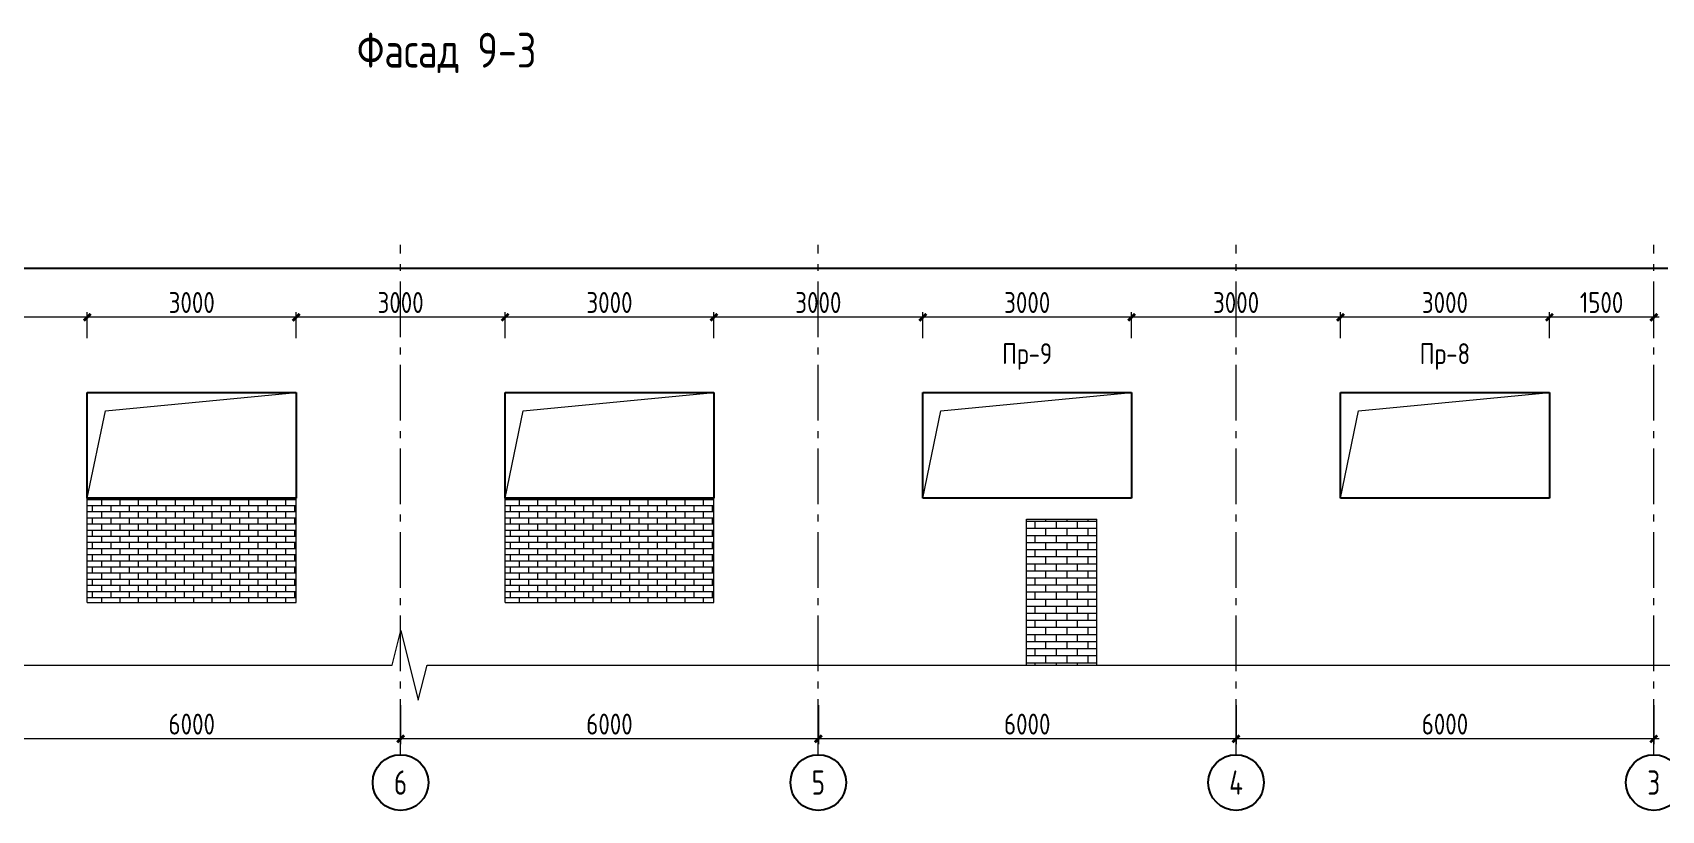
# Model space of a CAD drawing. Extents: x -965262 to 1142518, y -357520 to 71675.
# Drawn here: x 1078141 to 1101536, y -209074 to -197899 of the extents above; entities that cross this region are included whole.
import ezdxf

# ---------------------------------------------------------------- set-up
doc = ezdxf.new("R2010")
doc.units = 0
doc.header["$LTSCALE"] = 10
doc.linetypes.add('GOST2.303 6', pattern=[12, 8, -1.5, 1, -1.5])
doc.layers.get('0').update_dxf_attribs({"linetype": 'CONTINUOUS', "lineweight": 30})
doc.layers.get('Defpoints').update_dxf_attribs({"linetype": 'CONTINUOUS'})
doc.styles.add('GOST 2.304', font='isocpeur.ttf', dxfattribs={"width": 0.75, "height": 250})
doc.styles.add('ГОСТ 2м', font='isocpeur.ttf', dxfattribs={"width": 0.8, "height": 250})
doc.dimstyles.new('ГОСТ 2м', dxfattribs={"dimtxt": 250, "dimasz": 100, "dimexe": 75, "dimexo": 150, "dimgap": 62.5, "dimtad": 1, "dimdec": 0, "dimtxsty": 'ГОСТ 2м', "dimblk": 'ARCHTICK', "dimcen": 150, "dimdle": 75, "dimclrd": 256, "dimclre": 256, "dimclrt": 256, "dimadec": 0, "dimazin": 0, "dimtfac": 1, "dimtdec": 0, "dimtmove": 0, "dimatfit": 3, "dimldrblk": 'OBLIQUE', "dimfxl": 1, "dimlwd": 15, "dimlwe": 15, "dimarcsym": 0})

# ---------------------------------------------------------------- blocks, each defined once
blk = doc.blocks.new('_ArchTick')
at = {"color": 0, "linetype": 'ByBlock', "lineweight": 0, "const_width": 0.4}
blk.add_lwpolyline([(-0.5, -0.5), (0.5, 0.5)], dxfattribs=at)
blk = doc.blocks.new('*D2388')
at = {"lineweight": 15, "transparency": 16777216}
for p, q in [((1083427, -207562), (1083427, -208121)), ((1089427, -207562), (1089427, -208121)), ((1089502, -208046), (1083352, -208046))]:
    blk.add_line(p, q, dxfattribs=at)
at = {"layer": 'Defpoints', "color": 0, "transparency": 16777216}
for p in [(1083427, -207412), (1089427, -207412), (1083427, -208046)]:
    blk.add_point(p, dxfattribs=at)
at = {"lineweight": 15, "transparency": 16777216, "xscale": 100, "yscale": 100, "zscale": 100, "rotation": 180}
blk.add_blockref('_ArchTick', (1083427, -208046), dxfattribs=at)
at = {"lineweight": 15, "transparency": 16777216, "xscale": 100, "yscale": 100, "zscale": 100}
blk.add_blockref('_ArchTick', (1089427, -208046), dxfattribs=at)
at = {"lineweight": 15, "transparency": 16777216, "insert": (1086427, -207834), "char_height": 250, "attachment_point": 5, "style": 'ГОСТ 2м'}
blk.add_mtext('{\\H1.2x;6000}', dxfattribs=at)
blk = doc.blocks.new('_Oblique')
at = {"color": 0, "linetype": 'ByBlock', "lineweight": -2}
blk.add_line((-0.5, -0.5), (0.5, 0.5), dxfattribs=at)
blk = doc.blocks.new('*D2389')
at = {"lineweight": 15, "transparency": 16777216}
for p, q in [((1089427, -207562), (1089427, -208121)), ((1095427, -207562), (1095427, -208121)), ((1095502, -208046), (1089352, -208046))]:
    blk.add_line(p, q, dxfattribs=at)
at = {"layer": 'Defpoints', "color": 0, "transparency": 16777216}
for p in [(1089427, -207412), (1095427, -207412), (1089427, -208046)]:
    blk.add_point(p, dxfattribs=at)
at = {"lineweight": 15, "transparency": 16777216, "xscale": 100, "yscale": 100, "zscale": 100, "rotation": 180}
blk.add_blockref('_ArchTick', (1089427, -208046), dxfattribs=at)
at = {"lineweight": 15, "transparency": 16777216, "xscale": 100, "yscale": 100, "zscale": 100}
blk.add_blockref('_ArchTick', (1095427, -208046), dxfattribs=at)
at = {"lineweight": 15, "transparency": 16777216, "insert": (1092427, -207834), "char_height": 250, "attachment_point": 5, "style": 'ГОСТ 2м'}
blk.add_mtext('{\\H1.2x;6000}', dxfattribs=at)
blk = doc.blocks.new('*D2390')
at = {"lineweight": 15, "transparency": 16777216}
for p, q in [((1095427, -207562), (1095427, -208121)), ((1101427, -207562), (1101427, -208121)), ((1101502, -208046), (1095352, -208046))]:
    blk.add_line(p, q, dxfattribs=at)
at = {"layer": 'Defpoints', "color": 0, "transparency": 16777216}
for p in [(1095427, -207412), (1101427, -207412), (1095427, -208046)]:
    blk.add_point(p, dxfattribs=at)
at = {"lineweight": 15, "transparency": 16777216, "xscale": 100, "yscale": 100, "zscale": 100, "rotation": 180}
blk.add_blockref('_ArchTick', (1095427, -208046), dxfattribs=at)
at = {"lineweight": 15, "transparency": 16777216, "xscale": 100, "yscale": 100, "zscale": 100}
blk.add_blockref('_ArchTick', (1101427, -208046), dxfattribs=at)
at = {"lineweight": 15, "transparency": 16777216, "insert": (1098427, -207834), "char_height": 250, "attachment_point": 5, "style": 'ГОСТ 2м'}
blk.add_mtext('{\\H1.2x;6000}', dxfattribs=at)
blk = doc.blocks.new('*D2391')
at = {"lineweight": 15, "transparency": 16777216}
for p, q in [((1101502, -201989), (1099852, -201989)), ((1099927, -202291), (1099927, -201914)), ((1101427, -202291), (1101427, -201914))]:
    blk.add_line(p, q, dxfattribs=at)
at = {"layer": 'Defpoints', "color": 0, "transparency": 16777216}
for p in [(1099927, -201989), (1099927, -202441, 0), (1101427, -202441)]:
    blk.add_point(p, dxfattribs=at)
at = {"lineweight": 15, "transparency": 16777216, "xscale": 100, "yscale": 100, "zscale": 100, "rotation": 180}
blk.add_blockref('_ArchTick', (1099927, -201989), dxfattribs=at)
at = {"lineweight": 15, "transparency": 16777216, "xscale": 100, "yscale": 100, "zscale": 100}
blk.add_blockref('_ArchTick', (1101427, -201989), dxfattribs=at)
at = {"lineweight": 15, "transparency": 16777216, "insert": (1100677, -201777), "char_height": 250, "attachment_point": 5, "style": 'ГОСТ 2м'}
blk.add_mtext('{\\H1.2x;1500}', dxfattribs=at)
blk = doc.blocks.new('*D2392')
at = {"lineweight": 15, "transparency": 16777216}
for p, q in [((1100002, -201989), (1096852, -201989)), ((1096927, -202291), (1096927, -201914)), ((1099927, -202291), (1099927, -201914))]:
    blk.add_line(p, q, dxfattribs=at)
at = {"layer": 'Defpoints', "color": 0, "transparency": 16777216}
for p in [(1096927, -201989), (1096927, -202441, 0), (1099927, -202441, 0)]:
    blk.add_point(p, dxfattribs=at)
at = {"lineweight": 15, "transparency": 16777216, "xscale": 100, "yscale": 100, "zscale": 100, "rotation": 180}
blk.add_blockref('_ArchTick', (1096927, -201989), dxfattribs=at)
at = {"lineweight": 15, "transparency": 16777216, "xscale": 100, "yscale": 100, "zscale": 100}
blk.add_blockref('_ArchTick', (1099927, -201989), dxfattribs=at)
at = {"lineweight": 15, "transparency": 16777216, "insert": (1098427, -201777), "char_height": 250, "attachment_point": 5, "style": 'ГОСТ 2м'}
blk.add_mtext('{\\H1.2x;3000}', dxfattribs=at)
blk = doc.blocks.new('*D2393')
at = {"lineweight": 15, "transparency": 16777216}
for p, q in [((1097002, -201989), (1093852, -201989)), ((1093927, -202291), (1093927, -201914)), ((1096927, -202291), (1096927, -201914))]:
    blk.add_line(p, q, dxfattribs=at)
at = {"layer": 'Defpoints', "color": 0, "transparency": 16777216}
for p in [(1093927, -201989), (1093927, -202441, 0), (1096927, -202441, 0)]:
    blk.add_point(p, dxfattribs=at)
at = {"lineweight": 15, "transparency": 16777216, "xscale": 100, "yscale": 100, "zscale": 100, "rotation": 180}
blk.add_blockref('_ArchTick', (1093927, -201989), dxfattribs=at)
at = {"lineweight": 15, "transparency": 16777216, "xscale": 100, "yscale": 100, "zscale": 100}
blk.add_blockref('_ArchTick', (1096927, -201989), dxfattribs=at)
at = {"lineweight": 15, "transparency": 16777216, "insert": (1095427, -201777), "char_height": 250, "attachment_point": 5, "style": 'ГОСТ 2м'}
blk.add_mtext('{\\H1.2x;3000}', dxfattribs=at)
blk = doc.blocks.new('*D2394')
at = {"lineweight": 15, "transparency": 16777216}
for p, q in [((1094002, -201989), (1090852, -201989)), ((1090927, -202291), (1090927, -201914)), ((1093927, -202291), (1093927, -201914))]:
    blk.add_line(p, q, dxfattribs=at)
at = {"layer": 'Defpoints', "color": 0, "transparency": 16777216}
for p in [(1090927, -201989), (1090927, -202441, 0), (1093927, -202441, 0)]:
    blk.add_point(p, dxfattribs=at)
at = {"lineweight": 15, "transparency": 16777216, "xscale": 100, "yscale": 100, "zscale": 100, "rotation": 180}
blk.add_blockref('_ArchTick', (1090927, -201989), dxfattribs=at)
at = {"lineweight": 15, "transparency": 16777216, "xscale": 100, "yscale": 100, "zscale": 100}
blk.add_blockref('_ArchTick', (1093927, -201989), dxfattribs=at)
at = {"lineweight": 15, "transparency": 16777216, "insert": (1092427, -201777), "char_height": 250, "attachment_point": 5, "style": 'ГОСТ 2м'}
blk.add_mtext('{\\H1.2x;3000}', dxfattribs=at)
blk = doc.blocks.new('*D2395')
at = {"lineweight": 15, "transparency": 16777216}
for p, q in [((1091002, -201989), (1087852, -201989)), ((1087927, -202291), (1087927, -201914)), ((1090927, -202291), (1090927, -201914))]:
    blk.add_line(p, q, dxfattribs=at)
at = {"layer": 'Defpoints', "color": 0, "transparency": 16777216}
for p in [(1087927, -201989), (1087927, -202441, 0), (1090927, -202441, 0)]:
    blk.add_point(p, dxfattribs=at)
at = {"lineweight": 15, "transparency": 16777216, "xscale": 100, "yscale": 100, "zscale": 100, "rotation": 180}
blk.add_blockref('_ArchTick', (1087927, -201989), dxfattribs=at)
at = {"lineweight": 15, "transparency": 16777216, "xscale": 100, "yscale": 100, "zscale": 100}
blk.add_blockref('_ArchTick', (1090927, -201989), dxfattribs=at)
at = {"lineweight": 15, "transparency": 16777216, "insert": (1089427, -201777), "char_height": 250, "attachment_point": 5, "style": 'ГОСТ 2м'}
blk.add_mtext('{\\H1.2x;3000}', dxfattribs=at)
blk = doc.blocks.new('*D2396')
at = {"lineweight": 15, "transparency": 16777216}
for p, q in [((1088002, -201989), (1084852, -201989)), ((1084927, -202291), (1084927, -201914)), ((1087927, -202291), (1087927, -201914))]:
    blk.add_line(p, q, dxfattribs=at)
at = {"layer": 'Defpoints', "color": 0, "transparency": 16777216}
for p in [(1084927, -201989), (1084927, -202441, 0), (1087927, -202441, 0)]:
    blk.add_point(p, dxfattribs=at)
at = {"lineweight": 15, "transparency": 16777216, "xscale": 100, "yscale": 100, "zscale": 100, "rotation": 180}
blk.add_blockref('_ArchTick', (1084927, -201989), dxfattribs=at)
at = {"lineweight": 15, "transparency": 16777216, "xscale": 100, "yscale": 100, "zscale": 100}
blk.add_blockref('_ArchTick', (1087927, -201989), dxfattribs=at)
at = {"lineweight": 15, "transparency": 16777216, "insert": (1086427, -201777), "char_height": 250, "attachment_point": 5, "style": 'ГОСТ 2м'}
blk.add_mtext('{\\H1.2x;3000}', dxfattribs=at)
blk = doc.blocks.new('*D2371')
at = {"lineweight": 15, "transparency": 16777216}
for p, q in [((1077427, -207562), (1077427, -208121)), ((1083427, -207562), (1083427, -208121)), ((1083502, -208046), (1077352, -208046))]:
    blk.add_line(p, q, dxfattribs=at)
at = {"layer": 'Defpoints', "color": 0, "transparency": 16777216}
for p in [(1077427, -207412), (1083427, -207412), (1077427, -208046)]:
    blk.add_point(p, dxfattribs=at)
at = {"lineweight": 15, "transparency": 16777216, "xscale": 100, "yscale": 100, "zscale": 100, "rotation": 180}
blk.add_blockref('_ArchTick', (1077427, -208046), dxfattribs=at)
at = {"lineweight": 15, "transparency": 16777216, "xscale": 100, "yscale": 100, "zscale": 100}
blk.add_blockref('_ArchTick', (1083427, -208046), dxfattribs=at)
at = {"lineweight": 15, "transparency": 16777216, "insert": (1080427, -207834), "char_height": 250, "attachment_point": 5, "style": 'ГОСТ 2м'}
blk.add_mtext('{\\H1.2x;6000}', dxfattribs=at)
blk = doc.blocks.new('*D2374')
at = {"lineweight": 15, "transparency": 16777216}
for p, q in [((1085002, -201989), (1081852, -201989)), ((1081927, -202291), (1081927, -201914)), ((1084927, -202291), (1084927, -201914))]:
    blk.add_line(p, q, dxfattribs=at)
at = {"layer": 'Defpoints', "color": 0, "transparency": 16777216}
for p in [(1081927, -201989), (1081927, -202441, 0), (1084927, -202441, 0)]:
    blk.add_point(p, dxfattribs=at)
at = {"lineweight": 15, "transparency": 16777216, "xscale": 100, "yscale": 100, "zscale": 100, "rotation": 180}
blk.add_blockref('_ArchTick', (1081927, -201989), dxfattribs=at)
at = {"lineweight": 15, "transparency": 16777216, "xscale": 100, "yscale": 100, "zscale": 100}
blk.add_blockref('_ArchTick', (1084927, -201989), dxfattribs=at)
at = {"lineweight": 15, "transparency": 16777216, "insert": (1083427, -201777), "char_height": 250, "attachment_point": 5, "style": 'ГОСТ 2м'}
blk.add_mtext('{\\H1.2x;3000}', dxfattribs=at)
blk = doc.blocks.new('*D2375')
at = {"lineweight": 15, "transparency": 16777216}
for p, q in [((1082002, -201989), (1078852, -201989)), ((1078927, -202291), (1078927, -201914)), ((1081927, -202291), (1081927, -201914))]:
    blk.add_line(p, q, dxfattribs=at)
at = {"layer": 'Defpoints', "color": 0, "transparency": 16777216}
for p in [(1078927, -201989), (1078927, -202441, 0), (1081927, -202441, 0)]:
    blk.add_point(p, dxfattribs=at)
at = {"lineweight": 15, "transparency": 16777216, "xscale": 100, "yscale": 100, "zscale": 100, "rotation": 180}
blk.add_blockref('_ArchTick', (1078927, -201989), dxfattribs=at)
at = {"lineweight": 15, "transparency": 16777216, "xscale": 100, "yscale": 100, "zscale": 100}
blk.add_blockref('_ArchTick', (1081927, -201989), dxfattribs=at)
at = {"lineweight": 15, "transparency": 16777216, "insert": (1080427, -201777), "char_height": 250, "attachment_point": 5, "style": 'ГОСТ 2м'}
blk.add_mtext('{\\H1.2x;3000}', dxfattribs=at)
blk = doc.blocks.new('*D2376')
at = {"lineweight": 15, "transparency": 16777216}
for p, q in [((1079002, -201989), (1075852, -201989)), ((1075927, -202291), (1075927, -201914)), ((1078927, -202291), (1078927, -201914))]:
    blk.add_line(p, q, dxfattribs=at)
at = {"layer": 'Defpoints', "color": 0, "transparency": 16777216}
for p in [(1075927, -201989), (1075927, -202441, 0), (1078927, -202441, 0)]:
    blk.add_point(p, dxfattribs=at)
at = {"lineweight": 15, "transparency": 16777216, "xscale": 100, "yscale": 100, "zscale": 100, "rotation": 180}
blk.add_blockref('_ArchTick', (1075927, -201989), dxfattribs=at)
at = {"lineweight": 15, "transparency": 16777216, "xscale": 100, "yscale": 100, "zscale": 100}
blk.add_blockref('_ArchTick', (1078927, -201989), dxfattribs=at)
at = {"lineweight": 15, "transparency": 16777216, "insert": (1077427, -201777), "char_height": 250, "attachment_point": 5, "style": 'ГОСТ 2м'}
blk.add_mtext('{\\H1.2x;3000}', dxfattribs=at)

msp = doc.modelspace()

# ---------------------------------------------------------------- hatches: boundary and pattern name
at = {"lineweight": 15, "ltscale": 200}
h = msp.add_hatch(dxfattribs=at)
h.set_pattern_fill('AR-BRSTD', color=256, scale=1.3, style=0)
h.set_pattern_definition([(0, (1035020.525, -170877.12), (0, 88.06434), []), (90, (1035020.52, -170877.12), (-132.08, 88.06434), [88.06434, -88.06434])])
h.paths.add_polyline_path([(1081926.5, -204588.9), (1078926.5, -204588.9), (1078926.5, -206088.9), (1081926.5, -206088.9)])
h = msp.add_hatch(dxfattribs=at)
h.set_pattern_fill('AR-BRSTD', color=256, scale=1.3, style=0)
h.set_pattern_definition([(0, (1041020.525, -170877.12), (0, 88.06434), []), (90, (1041020.52, -170877.12), (-132.08, 88.06434), [88.06434, -88.06434])])
h.paths.add_polyline_path([(1087926.5, -204588.9), (1084926.5, -204588.9), (1084926.5, -206088.9), (1087926.5, -206088.9)])
h = msp.add_hatch(dxfattribs=at)
h.set_pattern_fill('AR-BRSTD', color=256, scale=1.5, style=0)
h.set_pattern_definition([(0, (-98921.64, -1841595.3), (0, 101.6127), []), (90, (-98921.64, -1841595.3), (-152.4, 101.6127), [101.6127, -101.6127])])
h.paths.add_polyline_path([(1093426.5, -204888.9), (1092416.5, -204888.9), (1092416.5, -206989.1), (1093426.5, -206989.1)])

# ---------------------------------------------------------------- linework, layer by layer
at = {"linetype": 'GOST2.303 6', "lineweight": 9, "ltscale": 10}
for p, q in [((1083426.5, -208274.1, 9801.8), (1083426.5, -200947.1, 9801.8)), ((1089426.5, -208274.1, 9801.8), (1089426.5, -200947.1, 9801.8)), ((1095426.5, -208274.1, 9801.8), (1095426.5, -200947.1, 9801.8)), ((1101426.5, -208274.1, 9801.8), (1101426.5, -200947.1, 9801.8))]:
    msp.add_line(p, q, dxfattribs=at)
at = {"ltscale": 2}
msp.add_line((1101626.5, -201288.9, 9801.8), (1065426.5, -201288.9, 9801.8), dxfattribs=at)
at = {"lineweight": 30}
for p, q in [((1078926.5, -204588.9, 9801.8), (1078926.5, -203068.9, 9801.8)), ((1078926.5, -203068.9, 9801.8), (1081926.5, -203068.9, 9801.8)), ((1081926.5, -203068.9, 9801.8), (1081926.5, -204588.9, 9801.8)), ((1084926.5, -204588.9, 9801.8), (1084926.5, -203068.9, 9801.8)), ((1084926.5, -203068.9, 9801.8), (1087926.5, -203068.9, 9801.8)), ((1087926.5, -203068.9, 9801.8), (1087926.5, -204588.9, 9801.8)), ((1090926.5, -204588.9, 9801.8), (1090926.5, -203068.9, 9801.8)), ((1090926.5, -203068.9, 9801.8), (1093926.5, -203068.9, 9801.8)), ((1093926.5, -203068.9, 9801.8), (1093926.5, -204588.9, 9801.8)), ((1096926.5, -204588.9, 9801.8), (1096926.5, -203068.9, 9801.8)), ((1096926.5, -203068.9, 9801.8), (1099926.5, -203068.9, 9801.8)), ((1099926.5, -203068.9, 9801.8), (1099926.5, -204588.9, 9801.8)), ((1081926.5, -204588.9, 9801.8), (1078926.5, -204588.9, 9801.8)), ((1087926.5, -204588.9, 9801.8), (1084926.5, -204588.9, 9801.8)), ((1093926.5, -204588.9, 9801.8), (1090926.5, -204588.9, 9801.8)), ((1099926.5, -204588.9, 9801.8), (1096926.5, -204588.9, 9801.8))]:
    msp.add_line(p, q, dxfattribs=at)
at = {"lineweight": 15}
for p, q in [((1078926.5, -206088.9, 9801.8), (1078926.5, -204588.9, 9801.8)), ((1081926.5, -206088.9, 9801.8), (1081926.5, -204588.9, 9801.8)), ((1084926.5, -206088.9, 9801.8), (1084926.5, -204588.9, 9801.8)), ((1087926.5, -206088.9, 9801.8), (1087926.5, -204588.9, 9801.8)), ((1078926.5, -206088.9, 9801.8), (1081926.5, -206088.9, 9801.8)), ((1084926.5, -206088.9, 9801.8), (1087926.5, -206088.9, 9801.8))]:
    msp.add_line(p, q, dxfattribs=at)
at = {"lineweight": 15, "ltscale": 200}
for p, q in [((1092416.5, -206989.1, 9801.8), (1092416.5, -204888.9, 9801.8)), ((1093426.5, -206989.1, 9801.8), (1093426.5, -204888.9, 9801.8))]:
    msp.add_line(p, q, dxfattribs=at)
at = {"lineweight": 15, "ltscale": 0.3}
msp.add_line((1092416.5, -204888.9, 9801.8), (1093426.5, -204888.9, 9801.8), dxfattribs=at)
at = {"color": 5, "lineweight": 15, "ltscale": 200}
for p, q in [((1064485.5, -206989.1, 9801.8), (1083306.5, -206989.1, 9801.8)), ((1083806.5, -206989.1, 9801.8), (1102627.5, -206989.1, 9801.8))]:
    msp.add_line(p, q, dxfattribs=at)
at = {"lineweight": 15, "ltscale": 200, "elevation": 9801.8}
for points in [[(1078926.5, -204588.9), (1079187.5, -203335.4), (1081926.5, -203068.9)], [(1084926.5, -204588.9), (1085187.5, -203335.4), (1087926.5, -203068.9)], [(1090926.5, -204588.9), (1091187.5, -203335.4), (1093926.5, -203068.9)], [(1096926.5, -204588.9), (1097187.5, -203335.4), (1099926.5, -203068.9)]]:
    msp.add_lwpolyline(points, dxfattribs=at)
at = {"color": 5, "lineweight": 15, "ltscale": 10, "elevation": 9801.8}
for points in [[(1083306.5, -206989.1), (1083431.5, -206489.1)], [(1083431.5, -206489.1), (1083681.5, -207489.1)], [(1083681.5, -207489.1), (1083806.5, -206989.1)]]:
    msp.add_lwpolyline(points, dxfattribs=at)
for centre in [(1083426.5, -208674.2, 9801.8), (1089426.5, -208674.2, 9801.8), (1095426.5, -208674.2, 9801.8), (1101426.5, -208674.2, 9801.8)]:
    msp.add_circle(centre, 400.1)

# ---------------------------------------------------------------- texts
at = {"style": 'GOST 2.304'}
for s, insert, char_height, width, attachment_point in [('\\pi2498.6;{\\W0.8;Фасад 9-3}', (1080300.2, -197901.9, 9801.8), 500, 7557.243, 1), ('{\\W0.8;Пр-9}', (1092426.5, -202552.2, 9801.8), 300, 3000, 5), ('{\\W0.8;Пр-8}', (1098426.5, -202552.2, 9801.8), 300, 3000, 5)]:
    msp.add_mtext(s, dxfattribs=dict(at, insert=insert, char_height=char_height, width=width, attachment_point=attachment_point))
at = {"ltscale": 100, "char_height": 350.1, "width": 800.16, "attachment_point": 5, "style": 'GOST 2.304'}
for s, insert in [('6', (1083426.5, -208674.2, 9801.8)), ('5', (1089426.5, -208674.2, 9801.8)), ('4', (1095426.5, -208674.2, 9801.8)), ('3', (1101426.5, -208674.2, 9801.8))]:
    msp.add_mtext(s, dxfattribs=dict(at, insert=insert))

# ---------------------------------------------------------------- dimensions: what is measured, and where the dimension line sits
at = {"lineweight": 15}
for base, p1, p2, picture, middle in [((1075926.5, -201989.5, 9801.8), (1078926.5, -202441.3, 9801.8), (1075926.5, -202441.3, 9801.8), '*D2376', (1077426.5, -201777, 9801.8)), ((1078926.5, -201989.5, 9801.8), (1081926.5, -202441.3, 9801.8), (1078926.5, -202441.3, 9801.8), '*D2375', (1080426.5, -201777, 9801.8)), ((1081926.5, -201989.5, 9801.8), (1084926.5, -202441.3, 9801.8), (1081926.5, -202441.3, 9801.8), '*D2374', (1083426.5, -201777, 9801.8)), ((1084926.5, -201989.5, 9801.8), (1087926.5, -202441.3, 9801.8), (1084926.5, -202441.3, 9801.8), '*D2396', (1086426.5, -201777, 9801.8)), ((1087926.5, -201989.5, 9801.8), (1090926.5, -202441.3, 9801.8), (1087926.5, -202441.3, 9801.8), '*D2395', (1089426.5, -201777, 9801.8)), ((1090926.5, -201989.5, 9801.8), (1093926.5, -202441.3, 9801.8), (1090926.5, -202441.3, 9801.8), '*D2394', (1092426.5, -201777, 9801.8)), ((1093926.5, -201989.5, 9801.8), (1096926.5, -202441.3, 9801.8), (1093926.5, -202441.3, 9801.8), '*D2393', (1095426.5, -201777, 9801.8)), ((1096926.5, -201989.5, 9801.8), (1099926.5, -202441.3, 9801.8), (1096926.5, -202441.3, 9801.8), '*D2392', (1098426.5, -201777, 9801.8)), ((1099926.5, -201989.5, 9801.8), (1101426.5, -202441.3, 9801.8), (1099926.5, -202441.3, 9801.8), '*D2391', (1100676.5, -201777, 9801.8)), ((1077426.5, -208046.1, 9801.8), (1083426.5, -207412.1, 9801.8), (1077426.5, -207412.1, 9801.8), '*D2371', (1080426.5, -207833.6, 9801.8)), ((1083426.5, -208046.1, 9801.8), (1089426.5, -207412.1, 9801.8), (1083426.5, -207412.1, 9801.8), '*D2388', (1086426.5, -207833.6, 9801.8)), ((1089426.5, -208046.1, 9801.8), (1095426.5, -207412.1, 9801.8), (1089426.5, -207412.1, 9801.8), '*D2389', (1092426.5, -207833.6, 9801.8)), ((1095426.5, -208046.1, 9801.8), (1101426.5, -207412.1, 9801.8), (1095426.5, -207412.1, 9801.8), '*D2390', (1098426.5, -207833.6, 9801.8))]:
    dim = msp.add_linear_dim(base=base, p1=p1, p2=p2, angle=180, text='{\\H1.2x;<>}', dimstyle='ГОСТ 2м', dxfattribs=at)
    dim.commit()
    dim.dimension.update_dxf_attribs({"geometry": picture, "text_midpoint": middle})

doc.saveas('drawing.dxf')
